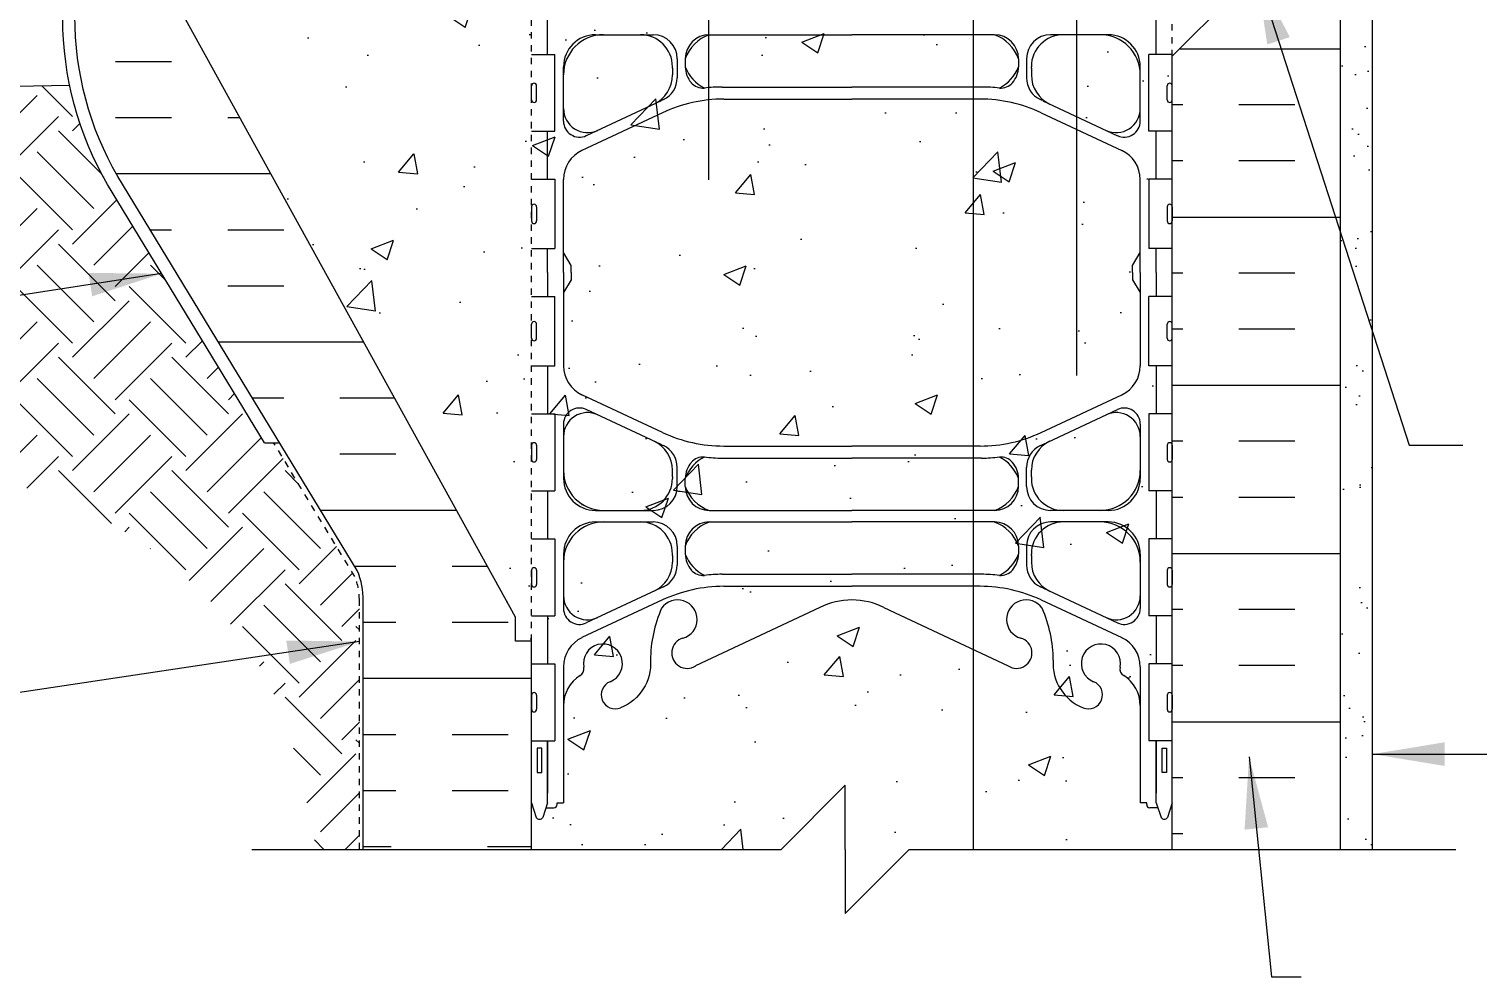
# Model space of a CAD drawing. Header units: inches. Extents: x 141.3 to 203.7, y -55.9 to 20.9.
# Drawn here: x 156.03 to 178.64, y -37.95 to -23.16 of the extents above; entities that cross this region are included whole.
import ezdxf

# ---------------------------------------------------------------- set-up
doc = ezdxf.new("R2010")
doc.units = ezdxf.units.IN
doc.header["$LTSCALE"] = 0.5
doc.header["$MEASUREMENT"] = 0
doc.linetypes.add('DASHEDX2', pattern=[1.5, 1, -0.5])
doc.linetypes.add('HIDDEN2', pattern=[0.1875, 0.125, -0.0625])
for name, color, linetype in [('HATCH', 12, 'Continuous'), ('Hidden2', 12, 'HIDDEN2'), ('line25', 2, 'Continuous'), ('LINE3', 3, 'Continuous'), ('LINE50', 5, 'Continuous'), ('LINE9', 9, 'Continuous'), ('TEXT', 4, 'Continuous'), ('Web_Edge', 9, 'Continuous')]:
    doc.layers.add(name, color=color, linetype=linetype)
doc.styles.add('DIM', font='romans.shx', dxfattribs={"width": 0.7})
doc.dimstyles.new('ext_12', dxfattribs={"dimscale": 12, "dimtxt": 0.09375, "dimasz": 0.09375, "dimexe": 0.09375, "dimexo": 0.0625, "dimgap": 0.0625, "dimtad": 1, "dimdec": 1, "dimzin": 3, "dimdsep": 46, "dimlunit": 4, "dimtxsty": 'DIM', "dimcen": 0.09, "dimdle": 0.09375, "dimclrt": 4, "dimadec": 0, "dimazin": 0, "dimtfac": 1, "dimtdec": 1, "dimtmove": 2, "dimatfit": 3, "dimfxl": 0, "dimfrac": 2, "dimtolj": 1, "dimtzin": 0, "dimarcsym": 0})

msp = doc.modelspace()

# ---------------------------------------------------------------- hatches: boundary and pattern name
at = {"layer": 'HATCH'}
h = msp.add_hatch(dxfattribs=at)
h.set_pattern_fill('AR-CONC', color=256, scale=0.5, style=0)
edge = h.paths.add_edge_path()
edge.add_line((170.869, -13.458), (170.869, -11.958))
edge.add_line((170.869, -11.958), (171.369, -11.958))
edge.add_line((171.369, -11.958), (171.369, -13.358))
edge.add_arc((171.469, -13.358), 0.1, 180, 270)
edge.add_line((171.469, -13.458), (173.873, -13.458))
edge.add_line((173.873, -13.458), (173.873, -9.083))
edge.add_line((173.873, -9.083), (173.873, -8.261))
edge.add_spline(control_points=[(173.873, -8.261), (173.83, -8.265), (173.732, -8.274), (173.609, -8.237), (173.501, -8.171), (173.449, -8.084), (173.359, -8.057), (173.235, -8.063), (173.098, -8.081), (172.965, -8.157), (172.813, -8.224), (172.648, -8.211), (172.531, -8.148), (172.449, -8.11), (172.346, -8.106), (172.256, -8.109), (172.176, -8.101), (172.109, -8.161), (172.006, -8.179), (171.972, -8.269), (171.913, -8.265), (171.889, -8.26), (171.873, -8.255)], knot_values=[4.266465, 4.266465, 4.266465, 4.266465, 4.393986, 4.559812, 4.641907, 4.770665, 4.842693, 4.911035, 5.14334, 5.245184, 5.367834, 5.642148, 5.693071, 5.769302, 5.908749, 5.996148, 6.04171, 6.143555, 6.245399, 6.341968, 6.364749, 6.41534, 6.41534, 6.41534, 6.41534], degree=3, periodic=0)
edge.add_spline(control_points=[(171.873, -8.255), (171.856, -8.26), (171.832, -8.265), (171.773, -8.269), (171.74, -8.179), (171.636, -8.161), (171.569, -8.101), (171.489, -8.109), (171.4, -8.106), (171.296, -8.11), (171.215, -8.148), (171.097, -8.211), (170.933, -8.224), (170.78, -8.157), (170.647, -8.081), (170.51, -8.063), (170.386, -8.057), (170.296, -8.084), (170.245, -8.171), (170.137, -8.237), (170.013, -8.274), (169.915, -8.265), (169.873, -8.261)], knot_values=[4.266465, 4.266465, 4.266465, 4.266465, 4.317056, 4.339836, 4.436406, 4.53825, 4.640095, 4.685656, 4.773056, 4.912503, 4.988734, 5.039656, 5.313971, 5.43662, 5.538465, 5.77077, 5.839112, 5.911139, 6.039898, 6.121993, 6.287819, 6.41534, 6.41534, 6.41534, 6.41534], degree=3, periodic=0)
edge.add_spline(control_points=[(169.873, -8.261), (169.83, -8.265), (169.732, -8.274), (169.609, -8.237), (169.501, -8.171), (169.449, -8.084), (169.359, -8.057), (169.235, -8.063), (169.098, -8.081), (168.965, -8.157), (168.813, -8.224), (168.648, -8.211), (168.531, -8.148), (168.449, -8.11), (168.346, -8.106), (168.256, -8.109), (168.176, -8.101), (168.109, -8.161), (168.006, -8.179), (167.972, -8.269), (167.88, -8.263), (167.795, -8.225), (167.7, -8.18), (167.618, -8.164), (167.55, -8.175), (167.441, -8.183), (167.318, -8.258), (167.168, -8.25), (167.072, -8.226), (167.001, -8.201), (166.985, -8.145), (166.951, -8.103), (166.889, -8.079), (166.772, -8.115), (166.644, -8.164), (166.541, -8.288), (166.403, -8.251), (166.314, -8.127), (166.131, -8.144), (165.933, -8.284), (165.685, -8.072), (165.426, -8.266), (165.172, -7.994), (164.805, -8.267), (164.453, -7.972), (164.196, -8.258), (163.998, -8.157), (163.873, -8.093)], knot_values=[0, 0, 0, 0, 0.127521, 0.293347, 0.375442, 0.5042, 0.576228, 0.64457, 0.876875, 0.97872, 1.101369, 1.375684, 1.426606, 1.502837, 1.642284, 1.729684, 1.775245, 1.87709, 1.978934, 2.075503, 2.098284, 2.242339, 2.354648, 2.415546, 2.487363, 2.56215, 2.740817, 2.900283, 2.994201, 3.045124, 3.112225, 3.152989, 3.20566, 3.298114, 3.507555, 3.62139, 3.737542, 3.87312, 4.054757, 4.211307, 4.562946, 4.779646, 5.001394, 5.459275, 5.834378, 6.04652, 6.41534, 6.41534, 6.41534, 6.41534], degree=3, periodic=0)
edge.add_line((163.873, -8.093), (163.873, -17.958))
edge.add_line((163.873, -17.958), (163.873, -32.708))
edge.add_line((163.873, -32.708), (163.873, -35.958))
edge.add_line((163.873, -35.958), (167.769, -35.958))
edge.add_line((167.769, -35.958), (168.769, -34.958))
edge.add_line((168.769, -34.958), (168.769, -35.958))
edge.add_line((168.769, -35.958), (168.769, -36.958))
edge.add_line((168.769, -36.958), (169.769, -35.958))
edge.add_line((169.769, -35.958), (173.873, -35.958))
edge.add_line((173.873, -35.958), (173.873, -23.583))
edge.add_line((173.873, -23.583), (173.873, -19.208))
edge.add_line((173.873, -19.208), (171.469, -19.208))
edge.add_arc((171.469, -19.308), 0.1, 90, 180)
edge.add_line((171.369, -19.308), (171.369, -20.708))
edge.add_line((171.369, -20.708), (170.869, -20.708))
edge.add_line((170.869, -20.708), (170.869, -19.208))
edge.add_arc((171.369, -19.208), 0.5, 90, 180, ccw=False)
edge.add_line((171.369, -18.708), (173.873, -18.708))
edge.add_line((173.873, -18.708), (173.873, -13.958))
edge.add_line((173.873, -13.958), (171.369, -13.958))
edge.add_arc((171.369, -13.458), 0.5, 180, 270, ccw=False)
h = msp.add_hatch(dxfattribs=at)
h.set_pattern_fill('INSUL', color=256, scale=7, style=0)
h.set_pattern_definition([(0, (-2838.6182, -458.5406), (0, 2.625), []), (0, (-2838.6182, -457.6656), (0, 2.625), [0.875, -0.875]), (0, (-2838.6182, -456.7906), (0, 2.625), [0.875, -0.875])])
h.paths.add_polyline_path([(158.448, -22.958, -0.079579), (157.448, -19.708), (157.448, -17.958), (156.748, -17.958), (156.748, -22.958, 0.131652), (157.417, -25.458), (161.155, -31.608, -0.10438), (161.248, -32.083), (161.248, -35.958), (161.685, -35.958), (161.685, -35.458), (163.185, -35.458), (163.185, -35.958), (163.873, -35.958), (163.873, -32.708), (163.623, -32.708), (163.623, -32.333)])
h = msp.add_hatch(dxfattribs=at)
h.set_pattern_fill('AR-CONC', color=256, scale=0.5, style=0)
h.set_pattern_definition([(50, (-2838.6182, -458.5406), (3.586301, -0.3137607), [0.375, -4.125]), (355, (-2838.618, -458.5406), (-0.6937567, 3.7609607), [0.3, -3.3]), (100.4514, (-2838.3193, -458.5668), (2.892547, 3.4471977), [0.318701, -3.5057106]), (46.1842, (-2838.618, -457.5406), (5.336205, -0.827595), [0.5625, -6.1875]), (96.6356, (-2838.1735, -457.6096), (4.6733135, 4.870589), [0.478051, -5.258565]), (351.1842, (-2838.618, -457.5406), (4.67331, 4.870593), [0.45, -4.95]), (21, (-2838.1182, -457.7906), (2.9845353, -2.0130945), [0.375, -4.125]), (326, (-2838.118, -457.7906), (1.2165767, 3.6257502), [0.3, -3.3]), (71.4514, (-2837.8695, -457.9584), (4.201113, 1.6126525), [0.318701, -3.5057106]), (37.5, (-2838.6182, -458.5406), (0.0607993, 1.66446927), [0, -3.26, 0, -3.35, 0, -3.3125]), (7.5, (-2838.6182, -458.5406), (1.3153477, 1.9720586), [0, -1.91, 0, -3.185, 0, -1.2625]), (327.5, (-2839.7332, -458.5406), (2.6691122, -0.11277436), [0, -1.25, 0, -3.9, 0, -5.175]), (317.5, (-2840.2332, -458.5406), (2.9159308, 0.500525), [0, -1.625, 0, -2.59, 0, -3.675])])
h.paths.add_polyline_path([(163.623, -32.333), (163.623, -32.708), (163.873, -32.708), (163.873, -17.958), (159.248, -17.958), (159.248, -19.458, -1), (158.748, -19.458), (158.748, -17.958), (157.448, -17.958), (157.448, -19.708, 0.079579), (158.448, -22.958)])
h = msp.add_hatch(dxfattribs=at)
h.set_pattern_fill('INSUL', color=256, scale=7, style=0)
h.set_pattern_definition([(180, (3100.0342, -432.9678), (0, 2.625), []), (180, (3100.0342, -432.0928), (0, 2.625), [0.875, -0.875]), (180, (3100.0342, -431.2178), (0, 2.625), [0.875, -0.875])])
h.paths.add_polyline_path([(176.498, -20.958), (173.873, -23.583), (173.873, -35.958), (174.56, -35.958), (174.56, -35.458), (176.06, -35.458), (176.06, -35.958), (176.498, -35.958)])
h = msp.add_hatch(dxfattribs=at)
h.set_pattern_fill('AR-SAND', color=256, scale=0.5, style=0)
h.set_pattern_definition([(37.5, (154.0712, -48.8331), (-0.031497, 0.963412), [0, -0.76, 0, -0.85, 0, -0.8125]), (7.5, (154.0712, -48.8331), (0.88489, 1.411073), [0, -0.41, 0, -0.685, 0, -0.2625]), (327.5, (153.4562, -48.8331), (1.55707, 0.00283), [0, -0.25, 0, -0.9, 0, -1.175]), (317.5, (153.4562, -48.8331), (1.503063, 0.43884), [0, -0.125, 0, -0.59, 0, -0.675])])
h.paths.add_polyline_path([(176.998, -21.77), (176.904, -21.458), (176.498, -21.458), (176.498, -35.958), (176.998, -35.958)])
h = msp.add_hatch(dxfattribs=at)
h.set_pattern_fill('EARTH', color=256, scale=5, angle=45, style=0)
h.set_pattern_definition([(45, (74.2899, 13.4818), (1e-16, 1.767767), [1.25, -1.25]), (45, (73.9584, 13.8132), (1e-16, 1.767767), [1.25, -1.25]), (45, (73.627, 14.1447), (1e-16, 1.767767), [1.25, -1.25]), (135, (73.627, 14.3656), (-1.767767, 2e-16), [1.25, -1.25]), (135, (73.9584, 14.6971), (-1.767767, 2e-16), [1.25, -1.25]), (135, (74.2899, 15.0286), (-1.767767, 2e-16), [1.25, -1.25])])
edge = h.paths.add_edge_path()
edge.add_line((153.269, -26.721), (153.269, -30.292))
edge.add_line((153.269, -30.292), (156.259, -30.324))
edge.add_line((156.259, -30.324), (156.346, -30.363))
edge.add_line((156.346, -30.363), (156.432, -30.404))
edge.add_line((156.432, -30.404), (156.518, -30.445))
edge.add_line((156.518, -30.445), (156.602, -30.486))
edge.add_line((156.602, -30.486), (156.687, -30.529))
edge.add_line((156.687, -30.529), (156.77, -30.571))
edge.add_line((156.77, -30.571), (156.853, -30.615))
edge.add_line((156.853, -30.615), (156.936, -30.658))
edge.add_line((156.936, -30.658), (157.017, -30.703))
edge.add_line((157.017, -30.703), (157.098, -30.748))
edge.add_line((157.098, -30.748), (157.179, -30.793))
edge.add_line((157.179, -30.793), (157.258, -30.84))
edge.add_line((157.258, -30.84), (157.337, -30.886))
edge.add_line((157.337, -30.886), (157.415, -30.934))
edge.add_line((157.415, -30.934), (157.493, -30.982))
edge.add_line((157.493, -30.982), (157.569, -31.031))
edge.add_line((157.569, -31.031), (157.645, -31.08))
edge.add_line((157.645, -31.08), (157.72, -31.13))
edge.add_line((157.72, -31.13), (157.794, -31.181))
edge.add_line((157.794, -31.181), (157.868, -31.232))
edge.add_line((157.868, -31.232), (157.94, -31.284))
edge.add_line((157.94, -31.284), (158.012, -31.336))
edge.add_line((158.012, -31.336), (158.083, -31.39))
edge.add_line((158.083, -31.39), (158.153, -31.444))
edge.add_line((158.153, -31.444), (158.222, -31.498))
edge.add_line((158.222, -31.498), (158.291, -31.554))
edge.add_line((158.291, -31.554), (158.358, -31.61))
edge.add_line((158.358, -31.61), (158.425, -31.667))
edge.add_line((158.425, -31.667), (158.49, -31.724))
edge.add_line((158.49, -31.724), (158.555, -31.783))
edge.add_line((158.555, -31.783), (158.619, -31.842))
edge.add_line((158.619, -31.842), (158.682, -31.901))
edge.add_line((158.682, -31.901), (158.744, -31.962))
edge.add_line((158.744, -31.962), (158.804, -32.023))
edge.add_line((158.804, -32.023), (158.864, -32.085))
edge.add_line((158.864, -32.085), (158.923, -32.148))
edge.add_line((158.923, -32.148), (158.981, -32.211))
edge.add_line((158.981, -32.211), (159.038, -32.276))
edge.add_line((159.038, -32.276), (159.094, -32.341))
edge.add_line((159.094, -32.341), (159.148, -32.407))
edge.add_line((159.148, -32.407), (159.202, -32.473))
edge.add_line((159.202, -32.473), (159.254, -32.541))
edge.add_line((159.254, -32.541), (159.306, -32.609))
edge.add_line((159.306, -32.609), (159.356, -32.678))
edge.add_line((159.356, -32.678), (159.406, -32.748))
edge.add_line((159.406, -32.748), (159.454, -32.819))
edge.add_line((159.454, -32.819), (159.501, -32.891))
edge.add_line((159.501, -32.891), (159.546, -32.963))
edge.add_line((159.546, -32.963), (159.591, -33.036))
edge.add_line((159.591, -33.036), (159.635, -33.111))
edge.add_line((159.635, -33.111), (159.677, -33.186))
edge.add_line((159.677, -33.186), (159.718, -33.262))
edge.add_line((159.718, -33.262), (159.758, -33.338))
edge.add_line((159.758, -33.338), (159.797, -33.416))
edge.add_line((159.797, -33.416), (159.834, -33.495))
edge.add_line((159.834, -33.495), (159.87, -33.574))
edge.add_line((159.87, -33.574), (159.905, -33.655))
edge.add_line((159.905, -33.655), (159.939, -33.736))
edge.add_line((159.939, -33.736), (159.971, -33.818))
edge.add_line((159.971, -33.818), (160.002, -33.901))
edge.add_line((160.002, -33.901), (160.033, -33.985))
edge.add_line((160.033, -33.985), (160.062, -34.069))
edge.add_line((160.062, -34.069), (160.09, -34.155))
edge.add_line((160.09, -34.155), (160.117, -34.241))
edge.add_line((160.117, -34.241), (160.143, -34.327))
edge.add_line((160.143, -34.327), (160.169, -34.414))
edge.add_line((160.169, -34.414), (160.193, -34.502))
edge.add_line((160.193, -34.502), (160.217, -34.59))
edge.add_line((160.217, -34.59), (160.24, -34.679))
edge.add_line((160.24, -34.679), (160.263, -34.769))
edge.add_line((160.263, -34.769), (160.285, -34.858))
edge.add_line((160.285, -34.858), (160.306, -34.949))
edge.add_line((160.306, -34.949), (160.327, -35.039))
edge.add_line((160.327, -35.039), (160.347, -35.13))
edge.add_line((160.347, -35.13), (160.367, -35.221))
edge.add_line((160.367, -35.221), (160.386, -35.313))
edge.add_line((160.386, -35.313), (160.405, -35.405))
edge.add_line((160.405, -35.405), (160.424, -35.497))
edge.add_line((160.424, -35.497), (160.443, -35.589))
edge.add_line((160.443, -35.589), (160.461, -35.681))
edge.add_line((160.461, -35.681), (160.479, -35.773))
edge.add_line((160.479, -35.773), (160.497, -35.866))
edge.add_line((160.497, -35.866), (160.515, -35.958))
edge.add_line((160.515, -35.958), (161.187, -35.958))
edge.add_line((161.187, -35.958), (161.187, -32.076))
edge.add_arc((160.235, -32.058), 0.952, 358.9548, 381.9741)
edge.add_line((161.118, -31.702), (159.85, -29.616))
edge.add_line((159.85, -29.616), (159.707, -29.616))
edge.add_line((159.707, -29.616), (157.256, -25.584))
edge.add_arc((161.748, -22.988), 5.188, 191.6439, 210.0236, ccw=False)
edge.add_line((156.667, -24.035), (141.267, -24.304))
edge.add_line((141.267, -24.304), (141.329, -24.373))
edge.add_line((141.329, -24.373), (141.391, -24.443))
edge.add_line((141.391, -24.443), (141.454, -24.512))
edge.add_line((141.454, -24.512), (141.516, -24.581))
edge.add_line((141.516, -24.581), (141.579, -24.65))
edge.add_line((141.579, -24.65), (141.641, -24.718))
edge.add_line((141.641, -24.718), (141.704, -24.787))
edge.add_line((141.704, -24.787), (141.767, -24.855))
edge.add_line((141.767, -24.855), (141.83, -24.923))
edge.add_line((141.83, -24.923), (141.893, -24.991))
edge.add_line((141.893, -24.991), (141.957, -25.058))
edge.add_line((141.957, -25.058), (142.02, -25.125))
edge.add_line((142.02, -25.125), (142.084, -25.192))
edge.add_line((142.084, -25.192), (142.148, -25.258))
edge.add_line((142.148, -25.258), (142.212, -25.324))
edge.add_line((142.212, -25.324), (142.277, -25.389))
edge.add_line((142.277, -25.389), (142.342, -25.453))
edge.add_line((142.342, -25.453), (142.407, -25.517))
edge.add_line((142.407, -25.517), (142.472, -25.581))
edge.add_line((142.472, -25.581), (142.538, -25.643))
edge.add_line((142.538, -25.643), (142.605, -25.705))
edge.add_line((142.605, -25.705), (142.671, -25.766))
edge.add_line((142.671, -25.766), (142.738, -25.827))
edge.add_line((142.738, -25.827), (142.806, -25.886))
edge.add_line((142.806, -25.886), (142.874, -25.945))
edge.add_line((142.874, -25.945), (142.942, -26.003))
edge.add_line((142.942, -26.003), (143.011, -26.06))
edge.add_line((143.011, -26.06), (143.08, -26.116))
edge.add_line((143.08, -26.116), (143.15, -26.171))
edge.add_line((143.15, -26.171), (143.22, -26.225))
edge.add_line((143.22, -26.225), (143.291, -26.279))
edge.add_line((143.291, -26.279), (143.363, -26.331))
edge.add_line((143.363, -26.331), (143.434, -26.382))
edge.add_line((143.434, -26.382), (143.507, -26.433))
edge.add_line((143.507, -26.433), (143.58, -26.482))
edge.add_line((143.58, -26.482), (143.653, -26.531))
edge.add_line((143.653, -26.531), (143.727, -26.578))
edge.add_line((143.727, -26.578), (143.801, -26.625))
edge.add_line((143.801, -26.625), (143.876, -26.671))
edge.add_line((143.876, -26.671), (143.951, -26.717))
edge.add_line((143.951, -26.717), (143.959, -26.721))
edge.add_line((143.959, -26.721), (153.269, -26.721))

# ---------------------------------------------------------------- linework, layer by layer
at = {"layer": 'Hidden2'}
msp.add_line((163.873, -32.708), (163.873, -17.958), dxfattribs=at)
at = {"layer": 'line25'}
for p, q in [((176.498, -20.958), (173.873, -23.583)), ((163.623, -32.333), (158.448, -22.958)), ((163.873, -23.553), (164.238, -23.553)), ((164.238, -24.753), (164.238, -23.553)), ((173.873, -23.553), (173.508, -23.553)), ((173.508, -24.753), (173.508, -23.553)), ((173.873, -35.958), (173.873, -23.583)), ((163.873, -24.753), (164.238, -24.753)), ((173.873, -24.753), (173.508, -24.753)), ((163.873, -25.503), (164.238, -25.503)), ((164.238, -25.503), (164.238, -26.583)), ((173.873, -25.503), (173.508, -25.503)), ((173.508, -25.503), (173.508, -26.583)), ((163.873, -26.583), (164.238, -26.583)), ((173.873, -26.583), (173.508, -26.583)), ((163.873, -27.333), (164.238, -27.333)), ((164.238, -28.413), (164.238, -27.333)), ((173.873, -27.333), (173.508, -27.333)), ((173.508, -28.413), (173.508, -27.333)), ((163.873, -28.413), (164.238, -28.413)), ((173.873, -28.413), (173.508, -28.413)), ((163.873, -29.163), (164.238, -29.163)), ((164.238, -29.163), (164.238, -30.363)), ((173.873, -29.163), (173.508, -29.163)), ((173.508, -29.163), (173.508, -30.363)), ((163.873, -30.363), (164.238, -30.363)), ((173.873, -30.363), (173.508, -30.363)), ((163.873, -31.113), (164.238, -31.113)), ((164.238, -31.113), (164.238, -32.313)), ((173.873, -31.113), (173.508, -31.113)), ((173.508, -31.113), (173.508, -32.313)), ((163.623, -32.708), (163.623, -32.333)), ((163.873, -32.313), (164.238, -32.313)), ((173.873, -32.313), (173.508, -32.313)), ((163.873, -32.708), (163.623, -32.708)), ((163.873, -35.958), (163.873, -32.708)), ((163.873, -33.063), (164.238, -33.063)), ((164.238, -33.063), (164.238, -34.263)), ((173.873, -33.063), (173.508, -33.063)), ((173.508, -33.063), (173.508, -34.263)), ((163.873, -34.263), (164.238, -34.263)), ((173.873, -34.263), (173.508, -34.263))]:
    msp.add_line(p, q, dxfattribs=at)
at = {"layer": 'LINE3'}
for p, q in [((166.642, -25.51), (166.642, 12.301)), ((170.764, -10.479), (170.764, -35.95)), ((172.384, -28.564), (172.384, -22.254))]:
    msp.add_line(p, q, dxfattribs=at)
at = {"layer": 'LINE50'}
for p, q in [((176.498, -35.958), (176.498, -20.958)), ((141.267, -24.304), (156.667, -24.035))]:
    msp.add_line(p, q, dxfattribs=at)
msp.add_lwpolyline([(161.248, -35.958), (161.248, -32.083, 0.10438), (161.155, -31.608), (157.417, -25.458, -0.131652), (156.748, -22.958), (156.748, -17.958), (157.448, -17.958)], format="xyb", dxfattribs=at)
at = {"layer": 'LINE9', "linetype": 'HIDDEN2'}
msp.add_line((173.873, -23.583), (173.873, -9.083), dxfattribs=at)
at = {"layer": 'LINE9'}
for p, q in [((176.998, -35.958), (176.998, -21.458)), ((163.873, -24.263), (163.873, -24.043)), ((163.873, -24.098), (163.873, -24.098)), ((163.913, -24.003), (163.913, -24.003)), ((163.953, -24.263), (163.953, -24.043)), ((173.793, -24.263), (173.793, -24.043)), ((173.833, -24.003), (173.833, -24.003)), ((173.873, -24.263), (173.873, -24.043)), ((173.873, -24.098), (173.873, -24.098)), ((163.873, -24.208), (163.873, -24.208)), ((163.913, -24.303), (163.913, -24.303)), ((173.833, -24.303), (173.833, -24.303)), ((173.873, -24.208), (173.873, -24.208)), ((163.873, -25.933), (163.873, -26.153)), ((163.873, -25.988), (163.873, -25.988)), ((163.913, -25.893), (163.913, -25.893)), ((163.953, -25.933), (163.953, -26.153)), ((173.793, -25.933), (173.793, -26.153)), ((173.833, -25.893), (173.833, -25.893)), ((173.873, -25.933), (173.873, -26.153)), ((173.873, -25.988), (173.873, -25.988)), ((163.873, -26.098), (163.873, -26.098)), ((163.913, -26.193), (163.913, -26.193)), ((173.833, -26.193), (173.833, -26.193)), ((173.873, -26.098), (173.873, -26.098)), ((163.873, -27.983), (163.873, -27.763)), ((163.913, -27.723), (163.913, -27.723)), ((163.953, -27.983), (163.953, -27.763)), ((173.793, -27.983), (173.793, -27.763)), ((173.833, -27.723), (173.833, -27.723)), ((173.873, -27.983), (173.873, -27.763)), ((163.873, -27.818), (163.873, -27.818)), ((163.873, -27.928), (163.873, -27.928)), ((163.913, -28.023), (163.913, -28.023)), ((173.833, -28.023), (173.833, -28.023)), ((173.873, -27.818), (173.873, -27.818)), ((173.873, -27.928), (173.873, -27.928)), ((159.707, -29.616), (159.927, -29.616)), ((163.913, -29.613), (163.913, -29.613)), ((173.833, -29.613), (173.833, -29.613)), ((163.873, -29.653), (163.873, -29.873)), ((163.873, -29.708), (163.873, -29.708)), ((163.873, -29.818), (163.873, -29.818)), ((163.953, -29.653), (163.953, -29.873)), ((173.793, -29.653), (173.793, -29.873)), ((173.873, -29.653), (173.873, -29.873)), ((173.873, -29.708), (173.873, -29.708)), ((173.873, -29.818), (173.873, -29.818)), ((163.913, -29.913), (163.913, -29.913)), ((173.833, -29.913), (173.833, -29.913)), ((163.873, -31.603), (163.873, -31.823)), ((163.953, -31.603), (163.953, -31.823)), ((173.793, -31.603), (173.793, -31.823)), ((173.873, -31.603), (173.873, -31.823)), ((163.873, -31.658), (163.873, -31.658)), ((163.873, -31.768), (163.873, -31.768)), ((163.913, -31.863), (163.913, -31.863)), ((173.833, -31.863), (173.833, -31.863)), ((173.873, -31.658), (173.873, -31.658)), ((173.873, -31.768), (173.873, -31.768)), ((163.873, -33.553), (163.873, -33.773)), ((163.873, -33.608), (163.873, -33.608)), ((163.913, -33.513), (163.913, -33.513)), ((163.953, -33.553), (163.953, -33.773)), ((173.793, -33.553), (173.793, -33.773)), ((173.833, -33.513), (173.833, -33.513)), ((173.873, -33.553), (173.873, -33.773)), ((173.873, -33.608), (173.873, -33.608)), ((163.873, -33.718), (163.873, -33.718)), ((163.913, -33.813), (163.913, -33.813)), ((173.833, -33.813), (173.833, -33.813)), ((173.873, -33.718), (173.873, -33.718)), ((168.769, -34.958), (167.769, -35.958)), ((168.769, -35.958), (168.769, -34.958)), ((159.512, -35.958), (167.769, -35.958)), ((168.769, -35.958), (168.769, -36.958)), ((168.769, -36.958), (169.769, -35.958)), ((169.769, -35.958), (178.295, -35.958))]:
    msp.add_line(p, q, dxfattribs=at)
msp.add_lwpolyline([(159.707, -29.616), (157.256, -25.584, -0.131757), (156.56, -22.988), (156.56, -17.958), (161.248, -17.958)], format="xyb", dxfattribs=at)
at = {"layer": 'LINE9', "linetype": 'DASHEDX2', "ltscale": 0.1}
msp.add_lwpolyline([(161.187, -35.958), (161.187, -32.076, 0.10078), (161.118, -31.702), (159.85, -29.616)], format="xyb", dxfattribs=at)
at = {"layer": 'LINE9'}
for centre, start, end in [((163.913, -24.043), 90, 180), ((163.913, -24.043), 360, 90), ((173.833, -24.043), 90, 180), ((173.833, -24.043), 0, 90), ((163.913, -24.263), 180, 270), ((163.913, -24.263), 270, 0), ((173.833, -24.263), 180, 270), ((173.833, -24.263), 270, 0), ((163.913, -25.933), 90, 180), ((163.913, -25.933), 0, 90), ((173.833, -25.933), 90, 180), ((173.833, -25.933), 360, 90), ((163.913, -26.153), 180, 270), ((163.913, -26.153), 270, 0), ((173.833, -26.153), 180, 270), ((173.833, -26.153), 270, 0), ((163.913, -27.763), 90, 180), ((163.913, -27.763), 360, 90), ((173.833, -27.763), 90, 180), ((173.833, -27.763), 0, 90), ((163.913, -27.983), 180, 270), ((163.913, -27.983), 270, 0), ((173.833, -27.983), 180, 270), ((173.833, -27.983), 270, 0), ((163.913, -29.653), 90, 180), ((163.913, -29.653), 0, 90), ((173.833, -29.653), 90, 180), ((173.833, -29.653), 360, 90), ((163.913, -29.873), 180, 270), ((163.913, -29.873), 270, 0), ((173.833, -29.873), 180, 270), ((173.833, -29.873), 270, 0), ((163.913, -31.603), 90, 180), ((163.913, -31.603), 0, 90), ((173.833, -31.603), 90, 180), ((173.833, -31.603), 360, 90), ((163.913, -31.823), 180, 270), ((163.913, -31.823), 270, 0), ((173.833, -31.823), 180, 270), ((173.833, -31.823), 270, 0), ((163.913, -33.553), 90, 180), ((163.913, -33.553), 0, 90), ((173.833, -33.553), 90, 180), ((173.833, -33.553), 360, 90), ((163.913, -33.773), 180, 270), ((163.913, -33.773), 270, 0), ((173.833, -33.773), 180, 270), ((173.833, -33.773), 270, 0)]:
    msp.add_arc(centre, 0.04, start, end, dxfattribs=at)
at = {"layer": 'Web_Edge'}
for p, q in [((164.873, -23.247), (165.773, -23.247)), ((166.648, -23.247), (168.873, -23.247)), ((171.098, -23.247), (168.873, -23.247)), ((172.873, -23.247), (171.973, -23.247)), ((166.148, -23.622), (166.148, -23.919)), ((166.273, -23.622), (166.273, -23.736)), ((166.273, -23.622), (166.273, -23.748)), ((171.473, -23.622), (171.473, -23.736)), ((171.473, -23.622), (171.473, -23.748)), ((171.598, -23.622), (171.598, -23.919)), ((164.373, -24.595), (164.373, -23.747)), ((166.073, -23.771), (166.073, -23.747)), ((166.073, -23.771), (166.073, -23.875)), ((171.673, -23.771), (171.673, -23.747)), ((171.673, -23.771), (171.673, -23.875)), ((173.373, -24.595), (173.373, -23.747)), ((166.849, -24.063), (168.873, -24.063)), ((170.896, -24.063), (168.873, -24.063)), ((165.896, -24.276), (164.729, -24.822)), ((166.873, -24.251), (168.873, -24.251)), ((170.873, -24.251), (168.873, -24.251)), ((171.85, -24.276), (173.017, -24.822)), ((165.919, -24.463), (164.661, -25.052)), ((171.826, -24.463), (173.085, -25.052)), ((164.373, -26.958), (164.373, -25.505)), ((173.373, -26.958), (173.373, -25.505)), ((164.493, -26.846), (164.373, -26.646)), ((164.493, -26.846), (164.373, -26.646)), ((173.253, -26.846), (173.373, -26.646)), ((173.253, -26.846), (173.373, -26.646)), ((164.493, -26.958), (164.493, -26.846)), ((164.493, -26.958), (164.493, -26.846)), ((173.253, -26.958), (173.253, -26.846)), ((173.253, -26.958), (173.253, -26.846)), ((164.373, -26.958), (164.373, -28.412)), ((164.493, -27.071), (164.373, -27.271)), ((164.493, -27.071), (164.373, -27.271)), ((164.493, -26.958), (164.493, -27.071)), ((164.493, -26.958), (164.493, -27.071)), ((173.253, -26.958), (173.253, -27.071)), ((173.253, -26.958), (173.253, -27.071)), ((173.253, -27.071), (173.373, -27.271)), ((173.253, -27.071), (173.373, -27.271)), ((173.373, -26.958), (173.373, -28.412)), ((165.919, -29.453), (164.661, -28.864)), ((171.826, -29.453), (173.085, -28.864)), ((165.896, -29.641), (164.729, -29.095)), ((171.85, -29.641), (173.017, -29.095)), ((164.373, -29.321), (164.373, -30.17)), ((173.373, -29.321), (173.373, -30.17)), ((166.873, -29.665), (168.873, -29.665)), ((170.873, -29.665), (168.873, -29.665)), ((166.073, -30.146), (166.073, -30.042)), ((166.148, -30.295), (166.148, -29.998)), ((166.849, -29.853), (168.873, -29.853)), ((170.897, -29.853), (168.873, -29.853)), ((171.598, -30.295), (171.598, -29.998)), ((171.673, -30.146), (171.673, -30.042)), ((166.073, -30.146), (166.073, -30.17)), ((166.273, -30.295), (166.273, -30.169)), ((171.473, -30.295), (171.473, -30.169)), ((171.673, -30.146), (171.673, -30.17)), ((164.873, -30.67), (165.773, -30.67)), ((166.648, -30.67), (168.873, -30.67)), ((171.098, -30.67), (168.873, -30.67)), ((172.873, -30.67), (171.973, -30.67)), ((164.873, -30.85), (165.773, -30.85)), ((166.648, -30.85), (168.873, -30.85)), ((171.098, -30.85), (168.873, -30.85)), ((172.873, -30.85), (171.973, -30.85)), ((164.373, -31.35), (164.373, -32.198)), ((166.073, -31.373), (166.073, -31.35)), ((166.073, -31.373), (166.073, -31.477)), ((166.148, -31.225), (166.148, -31.522)), ((166.273, -31.225), (166.273, -31.339)), ((166.273, -31.225), (166.273, -31.351)), ((171.473, -31.225), (171.473, -31.351)), ((171.473, -31.225), (171.473, -31.339)), ((171.598, -31.225), (171.598, -31.522)), ((171.673, -31.373), (171.673, -31.35)), ((171.673, -31.373), (171.673, -31.477)), ((173.373, -31.35), (173.373, -32.198)), ((165.895, -31.878), (164.729, -32.424)), ((166.849, -31.666), (168.873, -31.666)), ((166.873, -31.854), (168.873, -31.854)), ((170.896, -31.666), (168.873, -31.666)), ((170.873, -31.854), (168.873, -31.854)), ((171.85, -31.878), (173.017, -32.424)), ((165.919, -32.066), (164.661, -32.655)), ((171.826, -32.066), (173.085, -32.655)), ((168.373, -32.184), (166.435, -33.094)), ((169.373, -32.184), (171.31, -33.094)), ((164.373, -33.108), (164.373, -35.23)), ((173.373, -33.108), (173.373, -35.23)), ((164.123, -35.23), (164.123, -34.263)), ((173.623, -35.23), (173.623, -34.263)), ((163.873, -35.23), (163.948, -35.46)), ((164.123, -35.23), (164.048, -35.46)), ((164.273, -35.26), (164.273, -35.23)), ((164.273, -35.23), (164.373, -35.23)), ((164.273, -35.26), (164.273, -35.26)), ((173.473, -35.23), (173.373, -35.23)), ((173.473, -35.26), (173.473, -35.23)), ((173.473, -35.26), (173.473, -35.26)), ((173.623, -35.23), (173.698, -35.46)), ((173.873, -35.23), (173.798, -35.46)), ((164.097, -35.31), (164.223, -35.31)), ((173.649, -35.31), (173.523, -35.31))]:
    msp.add_line(p, q, dxfattribs=at)
for points in [[(164.123, -23.553), (164.123, -22.803)], [(173.623, -23.553), (173.623, -22.803)], [(164.123, -25.503), (164.123, -24.753)], [(173.623, -25.503), (173.623, -24.753)], [(164.123, -26.958), (164.123, -26.583)], [(173.623, -26.958), (173.623, -26.583)], [(164.123, -26.958), (164.123, -27.333)], [(173.623, -26.958), (173.623, -27.333)], [(164.123, -28.413), (164.123, -29.163)], [(173.623, -28.413), (173.623, -29.163)], [(164.123, -30.363), (164.123, -31.113)], [(173.623, -30.363), (173.623, -31.113)], [(164.123, -32.313), (164.123, -33.063)], [(173.623, -32.313), (173.623, -33.063)], [(164.123, -34.263), (164.123, -35.08)], [(173.623, -34.263), (173.623, -35.08)]]:
    msp.add_lwpolyline(points, dxfattribs=at)
for points in [[(165.731, -33.008, -0.325312), (165.264, -33.75)], [(172.014, -33.008, 0.325312), (172.481, -33.75)]]:
    msp.add_lwpolyline(points, format="xyb", dxfattribs=at)
for points in [[(164.033, -34.38), (163.963, -34.38), (163.963, -34.76), (164.033, -34.76)], [(173.713, -34.38), (173.783, -34.38), (173.783, -34.76), (173.713, -34.76)]]:
    msp.add_lwpolyline(points, close=True, dxfattribs=at)
for centre, radius, start, end in [((164.998, -23.872), 0.625, 90, 180), ((164.873, -23.747), 0.5, 90, 180), ((165.573, -23.747), 0.5, 0, 90), ((165.773, -23.622), 0.375, 360, 90), ((166.854, -23.829), 0.617, 109.6458, 160.4318), ((166.648, -23.622), 0.375, 90, 180), ((170.891, -23.829), 0.617, 19.5682, 70.3542), ((171.098, -23.622), 0.375, 360, 90), ((171.973, -23.622), 0.375, 90, 180), ((172.173, -23.747), 0.5, 90, 180), ((172.748, -23.872), 0.625, 360, 90), ((172.873, -23.747), 0.5, 0, 90), ((165.573, -23.875), 0.5, 295.0796, 360), ((165.771, -23.919), 0.376, 295.187, 359.9509), ((166.856, -23.525), 0.624, 200.9119, 242.8949), ((166.649, -23.747), 0.376, 180.0491, 221.6135), ((170.89, -23.525), 0.624, 297.1051, 339.0881), ((171.096, -23.747), 0.376, 318.3865, 359.9509), ((171.974, -23.919), 0.376, 180.0491, 244.813), ((172.173, -23.875), 0.5, 180, 244.9204), ((166.554, -23.831), 0.25, 221.6135, 273.8988), ((166.849, -26.313), 2.25, 90, 97.097), ((170.896, -26.313), 2.25, 82.903, 90), ((171.191, -23.831), 0.25, 266.1012, 318.3865), ((164.748, -24.399), 0.375, 180, 295.0796), ((166.849, -26.313), 2.25, 114.0752, 115.0796), ((166.873, -26.501), 2.25, 90, 115.0796), ((170.873, -26.501), 2.25, 64.9204, 90), ((170.896, -26.313), 2.25, 64.9204, 65.9248), ((172.998, -24.399), 0.375, 244.9204, 360), ((164.623, -24.595), 0.25, 180, 295.0796), ((173.123, -24.595), 0.25, 244.9204, 0), ((164.873, -25.505), 0.5, 115.0796, 180), ((172.873, -25.505), 0.5, 0, 64.9204), ((164.873, -28.412), 0.5, 180, 244.9204), ((172.873, -28.412), 0.5, 295.0796, 360), ((164.623, -29.321), 0.25, 64.9204, 180), ((164.748, -29.518), 0.375, 64.9204, 180), ((172.998, -29.518), 0.375, 0, 115.0796), ((173.123, -29.321), 0.25, 360, 115.0796), ((165.573, -30.042), 0.5, 0, 64.9204), ((166.873, -27.415), 2.25, 244.9204, 270), ((170.873, -27.415), 2.25, 270, 295.0796), ((172.173, -30.042), 0.5, 115.0796, 180), ((166.849, -27.603), 2.25, 244.9204, 245.9248), ((165.771, -29.998), 0.376, 0.0491, 64.813), ((166.856, -30.392), 0.624, 117.0966, 159.0881), ((166.554, -30.086), 0.25, 86.1209, 138.3704), ((166.849, -27.603), 2.25, 262.9228, 270), ((170.897, -27.603), 2.25, 270, 277.0772), ((171.191, -30.086), 0.25, 41.6296, 93.8791), ((170.89, -30.392), 0.624, 20.9119, 62.9034), ((171.974, -29.998), 0.376, 115.187, 179.9509), ((170.896, -27.603), 2.25, 294.0752, 295.0796), ((164.998, -30.045), 0.625, 180, 270), ((166.649, -30.169), 0.376, 138.3704, 179.9486), ((171.096, -30.169), 0.376, 0.0514, 41.6296), ((172.748, -30.045), 0.625, 270, 0), ((164.873, -30.17), 0.5, 180, 270), ((165.573, -30.17), 0.5, 270, 0), ((165.773, -30.295), 0.375, 270, 0), ((166.854, -30.088), 0.617, 199.5682, 250.4318), ((166.648, -30.295), 0.375, 180, 270), ((171.098, -30.295), 0.375, 270, 0), ((170.891, -30.088), 0.617, 289.5682, 340.4318), ((171.973, -30.295), 0.375, 180, 270), ((172.173, -30.17), 0.5, 180, 270), ((172.873, -30.17), 0.5, 270, 360), ((164.998, -31.475), 0.625, 90, 180), ((164.873, -31.35), 0.5, 90, 180), ((165.573, -31.35), 0.5, 0, 90), ((165.773, -31.225), 0.375, 360, 90), ((166.854, -31.432), 0.617, 109.6458, 160.4318), ((166.648, -31.225), 0.375, 90, 180), ((171.098, -31.225), 0.375, 360, 90), ((170.891, -31.432), 0.617, 19.5682, 70.3542), ((171.973, -31.225), 0.375, 90, 180), ((172.173, -31.35), 0.5, 90, 180), ((172.748, -31.475), 0.625, 360, 90), ((172.873, -31.35), 0.5, 360, 90), ((166.856, -31.128), 0.624, 200.9119, 242.8949), ((166.649, -31.35), 0.376, 180.0491, 221.6135), ((170.89, -31.128), 0.624, 297.1051, 339.0881), ((171.096, -31.35), 0.376, 318.3865, 359.9509), ((165.573, -31.477), 0.5, 295.0796, 360), ((165.771, -31.521), 0.376, 295.1919, 359.9486), ((166.554, -31.434), 0.25, 221.6135, 273.8988), ((171.191, -31.434), 0.25, 266.1012, 318.3865), ((171.974, -31.521), 0.376, 180.0514, 244.8081), ((172.173, -31.477), 0.5, 180, 244.9204), ((166.849, -33.916), 2.25, 114.0524, 115.0796), ((166.873, -34.104), 2.25, 90, 115.0796), ((166.849, -33.916), 2.25, 90, 97.097), ((170.873, -34.104), 2.25, 64.9204, 90), ((170.896, -33.916), 2.25, 82.903, 90), ((170.897, -33.916), 2.25, 64.9204, 65.9476), ((164.748, -32.001), 0.375, 180, 295.0796), ((166.154, -32.37), 0.305, 285.7253, 145.3297), ((168.873, -33.189), 1.122, 90, 116.4546), ((168.873, -33.189), 1.122, 63.5454, 90), ((171.591, -32.37), 0.305, 34.6703, 254.2747), ((172.998, -32.001), 0.375, 244.9204, 360), ((164.623, -32.198), 0.25, 180, 295.0796), ((167.731, -33.009), 2, 156.0362, 179.9854), ((170.014, -33.009), 2, 0.0146, 23.9638), ((173.123, -32.198), 0.25, 244.9204, 360), ((164.873, -33.108), 0.5, 115.0796, 180), ((164.988, -33.059), 0.305, 291.8037, 191.0944), ((166.302, -32.894), 0.24, 105.7253, 303.75), ((171.443, -32.894), 0.24, 236.25, 74.2747), ((172.758, -33.059), 0.305, 348.9056, 248.1963), ((172.873, -33.108), 0.5, 360, 64.9204), ((164.566, -33.141), 0.125, 301.9268, 11.0944), ((173.18, -33.141), 0.125, 168.9056, 238.0732), ((164.923, -33.714), 0.55, 121.9268, 180), ((165.183, -33.546), 0.22, 111.8037, 291.8037), ((172.563, -33.546), 0.22, 248.1963, 68.1963), ((172.823, -33.714), 0.55, 360, 58.0732), ((164.223, -35.26), 0.05, 270, 0), ((173.523, -35.26), 0.05, 180, 270), ((163.998, -35.433), 0.0567, 208.0725, 331.9275), ((173.748, -35.433), 0.0567, 208.0725, 331.9275)]:
    msp.add_arc(centre, radius, start, end, dxfattribs=at)

# ---------------------------------------------------------------- leaders
at = {"layer": 'TEXT'}
for points in [[(175.184, -22.271), (177.571, -29.65), (178.406, -29.65)], [(158.102, -26.975), (154.682, -27.501), (152.686, -27.501)], [(161.187, -32.716), (152.281, -34.047), (146.267, -34.047)], [(176.998, -34.472), (182.111, -34.472)], [(175.07, -34.513), (175.421, -37.95), (175.885, -37.95)]]:
    msp.add_leader(points, dimstyle='ext_12', override={"dimgap": 0.0625, "dimtad": 0}, dxfattribs=at)

doc.saveas('drawing.dxf')
